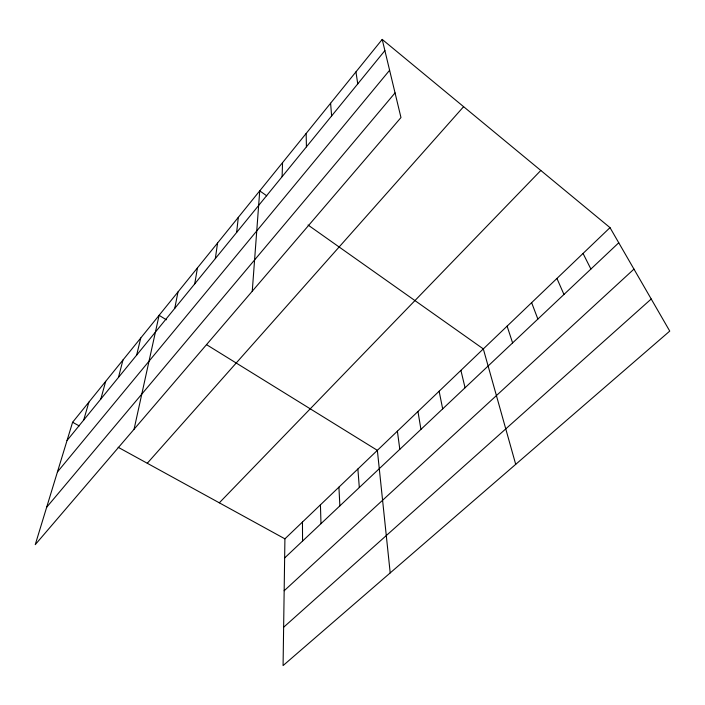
<?xml version="1.0" encoding="UTF-8"?>
<svg xmlns="http://www.w3.org/2000/svg" width="705" height="705" viewBox="0 0 705 705"><rect width="100%" height="100%" fill="white"/><g stroke="black" fill="none" stroke-linecap="round" stroke-linejoin="round"><path stroke-width="1.06" d="M610.01 227.636L284.917 538.84L283.075 665.582L669.75 331.094L610.01 227.636L382.198 39.418L72.606 422.269L35.25 544.648L400.969 117.55L382.198 39.418M282.106 176.682L282.546 162.652M252.258 291.218L259.731 190.861L266.737 195.814M236.633 232.465L238.308 217.351M215.333 258.594L217.563 243.005M194.721 283.877L197.471 267.856M174.752 308.367L177.986 291.949M134.073 429.239L159.101 315.311L166.354 319.797M136.655 355.1L140.771 337.977M118.466 377.413L122.978 359.973M100.815 399.065L105.697 381.343M83.683 420.083L88.918 402.097M67.037 440.502L384.886 50.601M57.44 471.953L389.609 70.271M46.671 507.239L395.047 92.893M147.274 463.264L463.608 106.675M219.317 502.815L540.814 170.46M284.635 557.963L618.752 242.776M284.159 590.764L633.962 269.116M283.63 627.247L651.217 299.008M72.606 422.269L79.198 425.89M118.14 447.27L284.917 538.84M206.521 344.648L377.36 450.345L390.2 572.918M308.041 225.018L483.322 348.913L515.707 464.348M583.053 253.448L590.905 269.046M556.932 278.44L563.956 294.461M531.632 302.665L537.871 319.074M507.107 326.142L512.605 342.912M460.903 370.372L465.062 387.759M439.127 391.213L442.678 408.874M417.959 411.473L420.938 429.38M355.937 71.892L357.761 83.886M397.382 431.178L399.814 449.305M330.601 103.221L331.623 115.946M357.876 468.992L359.312 487.516M338.911 487.146L339.88 505.846M320.44 504.833L320.978 523.683M306.155 133.448L306.419 146.86M302.454 522.053L302.568 541.052"/></g></svg>
